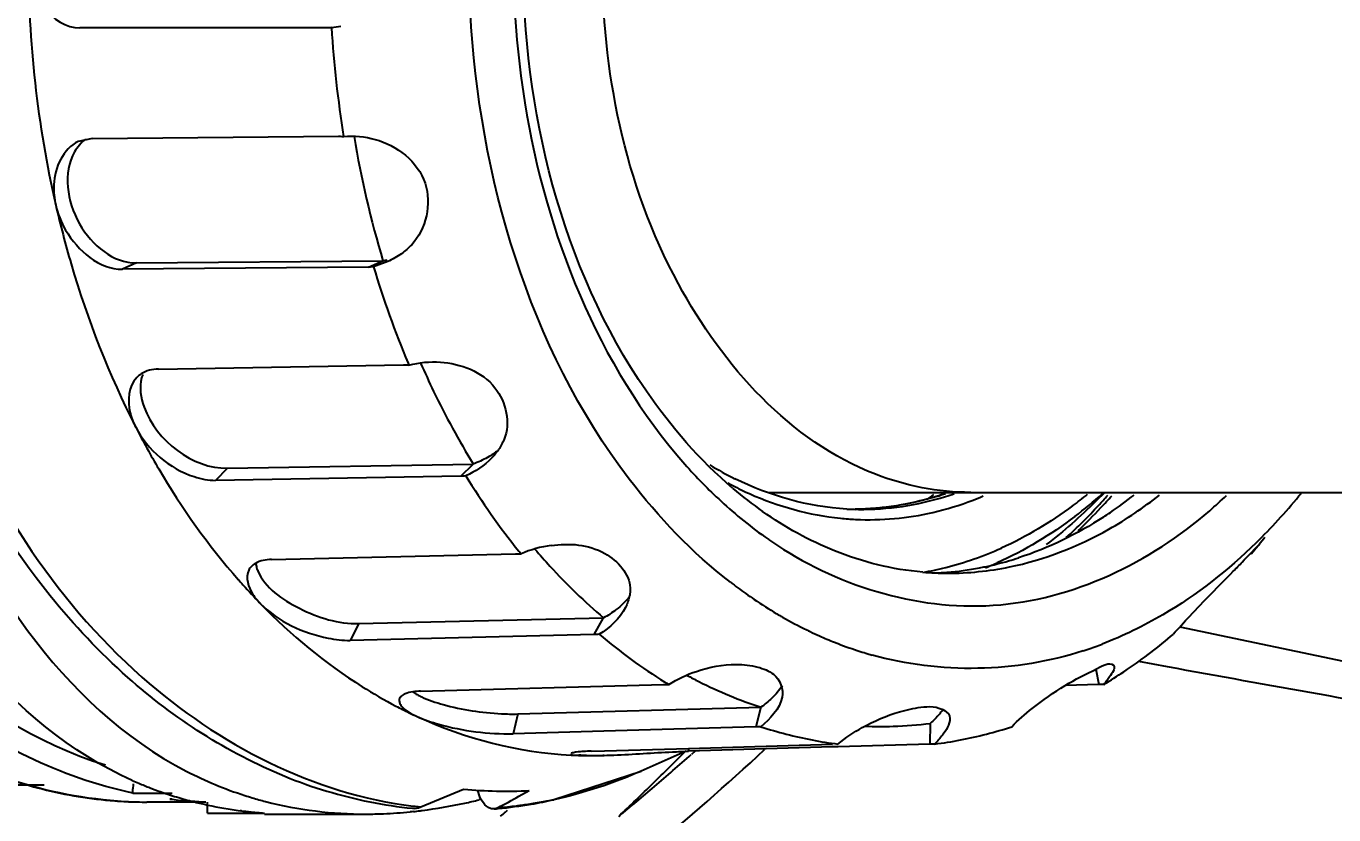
# Model space of a CAD drawing. Header units: millimetres. Extents: x 5828 to 6704, y 123 to 421.
# Drawn here: x 6402.954 to 6406.756, y 234.111 to 236.403 of the extents above; entities that cross this region are included whole.
import ezdxf
from ezdxf import colors
from ezdxf.entities.mleader import LeaderData, LeaderLine
from ezdxf.math import Vec2, Vec3

# ---------------------------------------------------------------- set-up
doc = ezdxf.new("R2010")
doc.units = ezdxf.units.MM
doc.layers.add('外形图', color=7, linetype='Continuous')
doc.layers.add('多重引线', color=7, linetype='Continuous')
doc.styles.get("Standard").update_dxf_attribs({"font": 'msyh.ttc'})

# ---------------------------------------------------------------- blocks, each defined once
blk = doc.blocks.new('_None')

msp = doc.modelspace()

# ---------------------------------------------------------------- linework, layer by layer
at = {"layer": '外形图', "color": 7, "linetype": 'Continuous'}
for p, q in [((6403.8414, 236.3978), (6403.1103, 236.3978)), ((6403.8313, 236.3979), (6403.8262, 236.3978)), ((6403.1463, 236.0766), (6403.1051, 236.0675)), ((6403.1463, 236.0766), (6403.8614, 236.0829)), ((6403.2742, 235.7148), (6403.9907, 235.7211)), ((6403.9488, 235.7025), (6403.9907, 235.7211)), ((6404.0051, 235.7186), (6403.9638, 235.7037)), ((6403.2742, 235.7148), (6403.2337, 235.6962)), ((6403.9488, 235.7025), (6403.2337, 235.6962)), ((6403.9539, 235.7027), (6403.9488, 235.7025)), ((6403.3381, 235.4064), (6404.0512, 235.4185)), ((6403.5388, 235.1182), (6403.5044, 235.0828)), ((6403.5388, 235.1182), (6404.2532, 235.1302)), ((6404.2174, 235.0949), (6404.2532, 235.1302)), ((6404.2174, 235.0949), (6403.5044, 235.0828)), ((6405.1138, 235.0478), (6435.1928, 235.0478)), ((6406.0894, 235.0478), (6406.0636, 235.022)), ((6405.3637, 234.9986), (6405.3734, 234.9984)), ((6406.5281, 234.8833), (6406.5257, 234.8804)), ((6406.5552, 234.9164), (6406.5387, 234.8962)), ((6403.667, 234.8528), (6404.3768, 234.8694)), ((6406.5165, 234.8691), (6406.5126, 234.8693)), ((6406.5257, 234.8804), (6406.5165, 234.8691)), ((6403.9208, 234.6665), (6403.8958, 234.6177)), ((6403.9208, 234.6665), (6404.632, 234.6829)), ((6404.6056, 234.6343), (6404.632, 234.6829)), ((6406.3081, 234.6571), (6407.1769, 234.4751)), ((6404.6056, 234.6343), (6403.8958, 234.6177)), ((6406.1875, 234.5568), (6406.2715, 234.5415)), ((6406.0635, 234.5344), (6406.0726, 234.4896)), ((6406.1519, 234.5311), (6406.1557, 234.5337)), ((6404.1007, 234.4701), (6404.8065, 234.4896)), ((6404.8065, 234.4896), (6404.8223, 234.4896)), ((6406.0726, 234.4896), (6405.9747, 234.4869)), ((6406.0868, 234.4896), (6406.0726, 234.4896)), ((6404.3829, 234.4038), (6404.3697, 234.3465)), ((6404.3829, 234.4038), (6405.0901, 234.4231)), ((6405.0901, 234.4231), (6405.0755, 234.366)), ((6404.6333, 234.3538), (6404.3697, 234.3465)), ((6405.0755, 234.366), (6404.6333, 234.3538)), ((6405.0898, 234.3667), (6405.0755, 234.366)), ((6405.5824, 234.3762), (6405.581, 234.3161)), ((6404.8794, 234.3039), (6405.2981, 234.3161)), ((6405.581, 234.3161), (6405.3141, 234.3083)), ((6405.5951, 234.3165), (6405.581, 234.3161)), ((6404.5968, 234.2956), (6404.6349, 234.2967)), ((6404.5968, 234.2828), (6404.6346, 234.2835)), ((6404.6346, 234.2834), (6404.6306, 234.2833)), ((6404.6349, 234.2967), (6404.8794, 234.3039)), ((6404.8731, 234.2953), (6404.7422, 234.238)), ((6405.2984, 234.3079), (6404.8797, 234.2956)), ((6404.8797, 234.3039), (6404.8797, 234.2956)), ((6404.8986, 234.296), (6404.8877, 234.2862)), ((6405.3141, 234.3083), (6405.2984, 234.3079)), ((6404.4878, 234.1554), (6404.7422, 234.238)), ((6401.8399, 234.1978), (6403.0066, 234.1978)), ((6403.2637, 234.174), (6403.3778, 234.174)), ((6404.1015, 234.1335), (6404.2256, 234.1856)), ((6404.3863, 234.1645), (6404.4165, 234.1811)), ((6403.4758, 234.1478), (6403.3042, 234.1478)), ((6403.3778, 234.1563), (6403.3719, 234.1563)), ((6403.3778, 234.1562), (6403.3719, 234.1563)), ((6403.4809, 234.1157), (6403.4809, 234.1478)), ((6403.5797, 234.1222), (6403.5762, 234.1227)), ((6404.0772, 234.1297), (6404.082, 234.1294)), ((6404.0793, 234.136), (6404.084, 234.1354)), ((6404.0949, 234.1312), (6404.1015, 234.1335)), ((6404.2748, 234.1552), (6404.2701, 234.154)), ((6404.3142, 234.1278), (6404.3112, 234.1277)), ((6404.3522, 234.1232), (6404.3482, 234.1197)), ((6403.4809, 234.1157), (6403.6463, 234.1157)), ((6403.6463, 234.1128), (6403.9426, 234.1128)), ((6404.0751, 234.1197), (6404.0704, 234.1193)), ((6404.0798, 234.1202), (6404.0751, 234.1197))]:
    msp.add_line(p, q, dxfattribs=at)
for points in [[(6403.8414, 236.3989), (6403.8363, 236.3983), (6403.8313, 236.3979)], [(6403.8614, 236.0829), (6403.8665, 236.0829), (6403.8717, 236.0825), (6403.8769, 236.082)], [(6403.9638, 235.7037), (6403.9589, 235.7031), (6403.9539, 235.7027)], [(6404.0512, 235.4185), (6404.0563, 235.4185), (6404.0615, 235.4182), (6404.0668, 235.4178)], [(6404.2321, 235.096), (6404.2273, 235.0954), (6404.2224, 235.095), (6404.2174, 235.0949)], [(6404.3768, 234.8694), (6404.3819, 234.8695), (6404.3872, 234.8694), (6404.3926, 234.8691)], [(6404.6201, 234.6353), (6404.6154, 234.6348), (6404.6106, 234.6345), (6404.6056, 234.6343)], [(6404.082, 234.1294), (6404.0884, 234.1299), (6404.0949, 234.1312)], [(6404.3255, 234.1314), (6404.3206, 234.1292), (6404.3159, 234.128), (6404.3142, 234.1278)]]:
    msp.add_lwpolyline(points, dxfattribs=at)
for centre, radius, start, end in [((6403.8174, 236.6618), 0.264, 275.2105, 281.1636), ((6407.0128, 236.5937), 3.1774, 183.5134, 189.267), ((6406.789, 236.5641), 2.922, 189.5008, 196.7654), ((6403.9392, 235.9988), 0.2825, 280.4946, 283.2007), ((6406.6012, 236.4923), 2.7528, 196.6479, 202.8424), ((6406.4757, 236.442), 2.6176, 202.8924, 203.0338), ((6406.3705, 236.4172), 2.4778, 203.6457, 205.7327), ((6403.33, 235.3286), 0.076, 123.2018, 135.8083), ((6403.3787, 235.3562), 0.0925, 158.5252, 164.4782), ((6406.2213, 236.3432), 2.3113, 205.6871, 211.6525), ((6405.9674, 236.0986), 1.4647, 221.4031, 227.2983), ((6405.4389, 235.9405), 0.9529, 238.519, 243.5397), ((6405.454, 235.9285), 0.9694, 241.6331, 242.6048), ((6405.4422, 235.9054), 0.9435, 242.5947, 245.9023), ((6405.7815, 235.9659), 1.1913, 229.5394, 234.8125), ((6404.876, 235.9845), 1.1843, 306.049, 307.232), ((6405.3469, 235.8408), 0.8432, 286.9429, 289.0211), ((6405.3472, 235.8554), 0.8578, 287.2843, 288.9981), ((6405.3715, 235.8555), 0.8585, 287.2927, 289.0869), ((6405.3795, 235.8758), 0.9111, 291.0451, 293.0321), ((6405.2626, 235.9932), 1.2278, 306.6857, 309.2531), ((6405.2205, 236.0053), 1.2913, 307.2742, 311.9587), ((6404.8504, 236.1396), 1.6635, 317.2263, 318.6066), ((6404.8688, 236.1343), 1.6558, 316.9402, 318.545), ((6405.4354, 235.9736), 1.1908, 304.2806, 308.3788), ((6405.4874, 236.0409), 1.385, 310.9285, 313.6659), ((6405.3664, 236.088), 1.6619, 314.4465, 320.7891), ((6405.287, 236.155), 1.7658, 320.7336, 321.1291), ((6405.3831, 235.7811), 0.7828, 266.8364, 267.5159), ((6405.383, 235.7796), 0.7812, 267.516, 267.9917), ((6405.3829, 235.7782), 0.7799, 267.9916, 268.5856), ((6405.3585, 235.7804), 0.7814, 270.3524, 271.0473), ((6405.393, 235.8391), 0.872, 283.0201, 291.083), ((6404.9109, 236.0824), 1.5803, 312.4605, 317.2551), ((6404.9201, 236.0858), 1.5852, 313.5565, 316.9531), ((6405.4042, 235.784), 0.8156, 264.1692, 267.2475), ((6405.4036, 235.7962), 0.8278, 267.3276, 282.9753), ((6405.4632, 235.9336), 1.1422, 303.0346, 304.2586), ((6404.5216, 234.578), 0.3184, 97.5101, 113.9161), ((6405.8278, 236.0686), 1.8306, 220.3662, 222.434), ((6405.8104, 235.9128), 1.2212, 235.0008, 235.594), ((6405.3866, 235.7786), 0.9791, 284.2499, 294.2645), ((6405.9149, 236.1081), 1.9628, 218.8548, 219.1435), ((6405.552, 235.7456), 0.9333, 281.7654, 286.0535), ((6405.3578, 235.7845), 1.0304, 291.9713, 293.9749), ((6405.5475, 235.7615), 0.9499, 286.0476, 287.8911), ((6405.6327, 235.6596), 0.8468, 265.0971, 267.5291), ((6405.3996, 235.732), 0.9307, 279.9616, 284.1795), ((6405.6324, 235.6527), 0.8398, 267.5293, 269.9985), ((6405.5583, 235.7077), 0.8949, 272.4338, 274.6542), ((6405.5571, 235.7201), 0.9074, 274.6665, 280.6815), ((6405.6316, 235.717), 0.9042, 270.0492, 281.5335), ((6405.5549, 235.7326), 0.92, 280.6729, 281.7567), ((6404.9935, 236.0446), 1.8942, 221.311, 221.9153), ((6404.9559, 236.0104), 1.8434, 221.9076, 224.2148), ((6405.853, 235.8904), 1.394, 232.3439, 233.4385), ((6405.8294, 235.8583), 1.3542, 233.432, 235.9106), ((6405.7984, 235.8124), 1.2988, 235.907, 239.3555), ((6405.7826, 235.7862), 1.2682, 239.3682, 239.7014), ((6405.7792, 235.7805), 1.2616, 239.7013, 240.2302), ((6405.764, 235.7533), 1.2304, 240.2174, 243.927), ((6405.7503, 235.726), 1.1998, 243.9408, 244.489), ((6405.7446, 235.7139), 1.1865, 244.4873, 245.9226), ((6405.7348, 235.692), 1.1625, 245.9199, 248.2379), ((6405.2811, 235.8185), 1.5543, 304.2444, 310.423), ((6405.7282, 235.6755), 1.1447, 248.2426, 248.8064), ((6405.7201, 235.6543), 1.122, 248.7972, 252.2658), ((6405.7128, 235.632), 1.0986, 252.2753, 253.5153), ((6405.7109, 235.6258), 1.0921, 253.5159, 254.1835), ((6405.6839, 235.6418), 1.1089, 288.007, 288.6613), ((6405.6784, 235.6577), 1.1257, 288.6658, 291.0346), ((6426.1183, 343.3079), 110.5623, 259.658916, 260.123668), ((6405.5081, 235.6792), 1.3241, 241.465, 243.1231), ((6405.3402, 235.7335), 1.4507, 301.3424, 304.0228), ((6404.6851, 235.6797), 1.4145, 237.7838, 242.3557), ((6405.5533, 235.7084), 1.4213, 238.5116, 239.0452), ((6405.4768, 235.6148), 1.2525, 243.0657, 252.0376), ((6405.3565, 235.7071), 1.4198, 300.9546, 301.334), ((6404.6587, 235.6303), 1.3585, 242.3752, 244.1836), ((6404.6479, 235.6081), 1.3338, 244.1858, 245.3196), ((6405.4642, 235.51), 1.203, 251.8687, 259.1968), ((6405.4415, 235.4833), 1.1159, 267.5061, 271.6691), ((6405.4412, 235.4891), 1.1216, 271.677, 277.2577), ((6405.4449, 235.51), 1.203, 280.8032, 288.1313), ((6405.4567, 235.4742), 1.1665, 259.2256, 262.9665), ((6405.4523, 235.4742), 1.1665, 277.0335, 280.7744), ((6404.5968, 235.4406), 1.1578, 267.0907, 269.9987), ((6404.5703, 236.474), 2.1915, 271.6837, 272.4013), ((6400.0871, 239.6976), 7.3665, 309.38443, 312.88951), ((6398.7695, 240.3582), 8.6012, 314.30083, 315.17641), ((6400.3658, 239.371), 6.8045, 310.45152, 311.64676), ((6403.3278, 235.4783), 1.3334, 246.8241, 255.2024), ((6403.931, 235.2299), 1.1165, 242.8059, 252.193), ((6403.7201, 235.2383), 1.1249, 245.9854, 247.0374), ((6403.7174, 235.2319), 1.118, 247.0367, 248.8551), ((6404.222, 235.4921), 1.3704, 247.8811, 258.6651), ((6399.2204, 239.896), 7.9555, 313.29991, 314.30162), ((6403.3076, 235.4035), 1.2559, 255.2252, 265.0013), ((6403.7169, 235.2306), 1.1166, 248.8573, 252.089), ((6403.7176, 235.2327), 1.1189, 252.0885, 252.3823), ((6403.7186, 235.236), 1.1223, 252.3837, 255.0121), ((6403.9264, 235.2178), 1.1036, 252.2274, 253.4007), ((6403.9285, 235.2247), 1.1107, 253.4017, 255.4813), ((6404.3494, 235.3928), 1.2135, 264.145, 273.1707), ((6397.0039, 247.6387), 15.364, 298.45966, 298.71781), ((6400.7408, 238.9313), 6.2267, 309.20276, 310.45066), ((6403.3042, 235.377), 1.2292, 265.0489, 269.9979), ((6403.3039, 235.396), 1.2482, 266.13, 270.0487), ((6403.5166, 235.3795), 1.2317, 263.2529, 267.7427), ((6403.7203, 235.2424), 1.1289, 255.0121, 257.0597), ((6403.7215, 235.2474), 1.134, 257.0588, 257.8184), ((6403.7241, 235.2606), 1.1475, 257.8278, 262.5913), ((6403.7262, 235.2754), 1.1625, 262.7578, 263.1725), ((6403.7267, 235.2791), 1.1661, 263.1727, 263.883), ((6404.2077, 235.4282), 1.305, 258.7269, 264.2591), ((6403.9353, 235.4705), 1.358, 276.1078, 276.9438), ((6404.2253, 235.3657), 1.2383, 263.4496, 264.2648), ((6403.934, 235.4815), 1.3691, 276.943, 277.1878), ((6403.926, 235.5378), 1.4258, 277.221, 282.2836), ((6403.9115, 235.6079), 1.4974, 282.2559, 283.8568), ((6404.2054, 235.4153), 1.292, 274.8308, 275.3461), ((6404.2246, 235.3727), 1.2454, 274.6496, 277.1602), ((6404.2043, 235.4255), 1.3022, 275.3518, 279.621), ((6404.2239, 235.3783), 1.251, 277.159, 277.7843), ((6404.2231, 235.3841), 1.2569, 277.7853, 279.6574), ((6404.2023, 235.438), 1.315, 279.6174, 281.1205), ((6404.2212, 235.3952), 1.2681, 279.6581, 281.7383), ((6404.2006, 235.4467), 1.3237, 281.1206, 282.5346), ((6404.2196, 235.4027), 1.2758, 281.7367, 282.1354), ((6403.7277, 235.2891), 1.1762, 263.8852, 266.0344), ((6403.9424, 235.3662), 1.2533, 270.0065, 272.2925), ((6403.9401, 235.4206), 1.3078, 272.3011, 275.7187), ((6400.4926, 238.4571), 5.8034, 311.43608, 311.63468)]:
    msp.add_arc(centre, radius, start, end, dxfattribs=at)
for points, knots in [([(6403.2623, 234.2107), (6402.9015, 234.3715), (6402.4825, 234.9535), (6402.2501, 235.8208), (6402.181, 236.5976), (6402.2501, 237.3745), (6402.4824, 238.2419), (6402.9013, 238.824), (6403.2622, 238.9848)], [0, 0, 0, 0, 0.21837, 0.353802, 0.49998, 0.64616, 0.781607, 1, 1, 1, 1]), ([(6403.2637, 234.174), (6403.0535, 234.2178), (6402.6286, 234.4312), (6402.1556, 235.0013), (6401.8526, 235.7511), (6401.7839, 236.3108), (6401.7839, 236.5978)], [0, 0, 0, 0, 0.211889, 0.450398, 0.716745, 1, 1, 1, 1]), ([(6402.9599, 236.5978), (6402.9599, 236.5483), (6402.9835, 236.4553), (6403.0702, 236.3978), (6403.1103, 236.3978)], [0, 0, 0, 0, 0.552443, 1, 1, 1, 1]), ([(6404.3702, 236.5978), (6404.3702, 236.4582), (6404.4103, 235.9383), (6404.6153, 235.4169), (6404.8688, 235.1299)], [0, 0, 0, 0, 0.267182, 1, 1, 1, 1]), ([(6405.0084, 235.0595), (6404.9125, 235.1412), (6404.5406, 235.5699), (6404.3982, 236.1624), (6404.3982, 236.5978)], [0, 0, 0, 0, 0.224502, 1, 1, 1, 1]), ([(6405.4227, 235.1006), (6405.1751, 235.1966), (6404.7433, 235.6778), (6404.6285, 236.2747), (6404.6285, 236.5978)], [0, 0, 0, 0, 0.451062, 1, 1, 1, 1]), ([(6403.2197, 234.1507), (6402.9936, 234.166), (6402.5199, 234.3379), (6401.983, 234.9074), (6401.6384, 235.6877), (6401.5585, 236.2786), (6401.5572, 236.5825)], [0, 0, 0, 0, 0.212401, 0.449169, 0.715176, 1, 1, 1, 1]), ([(6403.1847, 234.2546), (6402.7818, 234.3809), (6402.0517, 235.1168), (6401.857, 236.0688), (6401.8546, 236.582)], [0, 0, 0, 0, 0.451398, 1, 1, 1, 1]), ([(6405.0013, 234.7868), (6404.8905, 234.8723), (6404.4575, 235.3234), (6404.2703, 235.9675), (6404.2452, 236.4452)], [0, 0, 0, 0, 0.226471, 1, 1, 1, 1]), ([(6403.1052, 236.0675), (6403.0615, 236.0475), (6403.0268, 235.9685), (6403.0355, 235.902), (6403.04, 235.8824)], [0, 0, 0, 0, 0.705688, 1, 1, 1, 1]), ([(6403.9681, 236.0739), (6404.0304, 236.0568), (6404.1517, 235.9652), (6404.1164, 235.8121), (6404.0746, 235.7677)], [0, 0, 0, 0, 0.514404, 1, 1, 1, 1]), ([(6403.0946, 236.0372), (6403.0607, 235.9763), (6403.0809, 235.8173), (6403.2073, 235.7142), (6403.2742, 235.7148)], [0, 0, 0, 0, 0.510267, 1, 1, 1, 1]), ([(6403.04, 235.8824), (6403.0531, 235.8252), (6403.1108, 235.6036), (6403.1947, 235.3885), (6403.2725, 235.2371)], [0, 0, 0, 0, 0.256557, 1, 1, 1, 1]), ([(6403.04, 235.8824), (6403.0458, 235.8572), (6403.0789, 235.7716), (6403.1668, 235.6956), (6403.2337, 235.6962)], [0, 0, 0, 0, 0.279432, 1, 1, 1, 1]), ([(6404.0746, 235.7677), (6404.0701, 235.7629), (6404.0604, 235.7537), (6404.05, 235.7454), (6404.0446, 235.7415)], [0, 0, 0, 0, 0.499439, 1, 1, 1, 1]), ([(6402.5214, 235.6949), (6402.5558, 235.5303), (6402.7056, 234.9774), (6403.0544, 234.425), (6403.4208, 234.2369)], [0, 0, 0, 0, 0.289882, 1, 1, 1, 1]), ([(6403.2493, 234.5101), (6403.1677, 234.5824), (6402.8469, 234.9222), (6402.6424, 235.3607), (6402.5472, 235.7042)], [0, 0, 0, 0, 0.234224, 1, 1, 1, 1]), ([(6404.158, 235.4264), (6404.2163, 235.4223), (6404.334, 235.3807), (6404.3625, 235.249), (6404.3434, 235.202)], [0, 0, 0, 0, 0.534871, 1, 1, 1, 1]), ([(6403.2754, 235.3816), (6403.2512, 235.3566), (6403.2466, 235.2955), (6403.2656, 235.2504), (6403.2725, 235.2371)], [0, 0, 0, 0, 0.698476, 1, 1, 1, 1]), ([(6403.2896, 235.381), (6403.282, 235.3534), (6403.3019, 235.2196), (6403.4388, 235.1165), (6403.5388, 235.1182)], [0, 0, 0, 0, 0.222575, 1, 1, 1, 1]), ([(6402.7136, 235.3595), (6402.8433, 235.043), (6403.1871, 234.4844), (6403.7902, 234.1703), (6404.0793, 234.136)], [0, 0, 0, 0, 0.540154, 1, 1, 1, 1]), ([(6403.2725, 235.2371), (6403.2935, 235.1961), (6403.3794, 235.0399), (6403.4834, 234.8934), (6403.5707, 234.7941)], [0, 0, 0, 0, 0.25824, 1, 1, 1, 1]), ([(6403.2725, 235.2371), (6403.3064, 235.1712), (6403.389, 235.1019), (6403.4834, 235.0825), (6403.5044, 235.0828)], [0, 0, 0, 0, 0.779198, 1, 1, 1, 1]), ([(6404.3434, 235.202), (6404.3412, 235.1967), (6404.3364, 235.1865), (6404.3305, 235.1769), (6404.3273, 235.1722)], [0, 0, 0, 0, 0.49778, 1, 1, 1, 1]), ([(6404.3259, 235.1697), (6404.3211, 235.166), (6404.3112, 235.1589), (6404.3008, 235.1525), (6404.2955, 235.1495)], [0, 0, 0, 0, 0.496944, 1, 1, 1, 1]), ([(6404.3273, 235.1722), (6404.3242, 235.1677), (6404.3177, 235.159), (6404.3105, 235.1509), (6404.3067, 235.147)], [0, 0, 0, 0, 0.497304, 1, 1, 1, 1]), ([(6405.1204, 234.9053), (6405.305, 234.7789), (6405.778, 234.6282), (6406.2218, 234.8446), (6406.3947, 234.9945)], [0, 0, 0, 0, 0.494435, 1, 1, 1, 1]), ([(6404.48, 234.8937), (6404.5322, 234.9005), (6404.6315, 234.8956), (6404.7079, 234.8114), (6404.7097, 234.7701)], [0, 0, 0, 0, 0.559631, 1, 1, 1, 1]), ([(6406.4633, 234.8185), (6406.4721, 234.8275), (6406.4964, 234.8522), (6406.5202, 234.8775), (6406.5356, 234.8934)], [0, 0, 0, 0, 0.361216, 1, 1, 1, 1]), ([(6406.5385, 234.8963), (6406.5392, 234.895), (6406.5322, 234.8909), (6406.5307, 234.8864), (6406.5281, 234.8833)], [0, 0, 0, 0, 0.26314, 1, 1, 1, 1]), ([(6406.5356, 234.8934), (6406.5363, 234.8942), (6406.537, 234.8944), (6406.5384, 234.8966), (6406.5385, 234.8963)], [0, 0, 0, 0, 0.759459, 1, 1, 1, 1]), ([(6403.6211, 234.8436), (6403.6214, 234.8397), (6403.6228, 234.8317), (6403.6255, 234.824), (6403.6271, 234.8201)], [0, 0, 0, 0, 0.479023, 1, 1, 1, 1]), ([(6403.601, 234.8218), (6403.5901, 234.8006), (6403.6043, 234.7587), (6403.6267, 234.7331), (6403.6346, 234.7249)], [0, 0, 0, 0, 0.677599, 1, 1, 1, 1]), ([(6403.6201, 234.8414), (6403.616, 234.839), (6403.6085, 234.8333), (6403.603, 234.8258), (6403.601, 234.8218)], [0, 0, 0, 0, 0.515272, 1, 1, 1, 1]), ([(6403.6271, 234.8201), (6403.648, 234.7699), (6403.7513, 234.6999), (6403.8614, 234.6651), (6403.9208, 234.6665)], [0, 0, 0, 0, 0.477687, 1, 1, 1, 1]), ([(6404.7097, 234.7701), (6404.7099, 234.7656), (6404.7097, 234.7567), (6404.7083, 234.7479), (6404.7073, 234.7436)], [0, 0, 0, 0, 0.498104, 1, 1, 1, 1]), ([(6404.7073, 234.7436), (6404.7062, 234.7384), (6404.7032, 234.7282), (6404.6988, 234.7184), (6404.6964, 234.7135)], [0, 0, 0, 0, 0.49365, 1, 1, 1, 1]), ([(6403.6346, 234.7249), (6403.6861, 234.6721), (6403.7798, 234.6297), (6403.8743, 234.6172), (6403.8958, 234.6177)], [0, 0, 0, 0, 0.774603, 1, 1, 1, 1]), ([(6405.9745, 234.4867), (6406.0045, 234.5052), (6406.0441, 234.5226), (6406.1022, 234.5553), (6406.1148, 234.5455)], [0, 0, 0, 0, 0.687873, 1, 1, 1, 1]), ([(6406.1171, 234.5418), (6406.1181, 234.5377), (6406.1138, 234.5262), (6406.1079, 234.517), (6406.1038, 234.5113)], [0, 0, 0, 0, 0.374594, 1, 1, 1, 1]), ([(6406.1148, 234.5455), (6406.1154, 234.5451), (6406.1164, 234.5439), (6406.117, 234.5425), (6406.1171, 234.5418)], [0, 0, 0, 0, 0.494073, 1, 1, 1, 1]), ([(6406.1038, 234.5113), (6406.1013, 234.5078), (6406.0958, 234.5004), (6406.0899, 234.4933), (6406.0868, 234.4896)], [0, 0, 0, 0, 0.469635, 1, 1, 1, 1]), ([(6404.0559, 234.4626), (6404.0517, 234.4608), (6404.0444, 234.457), (6404.0395, 234.4499), (6404.0387, 234.4464)], [0, 0, 0, 0, 0.566152, 1, 1, 1, 1]), ([(6404.0788, 234.4668), (6404.0826, 234.4644), (6404.0907, 234.4596), (6404.0992, 234.4555), (6404.1037, 234.4534)], [0, 0, 0, 0, 0.473503, 1, 1, 1, 1]), ([(6404.0387, 234.4464), (6404.0384, 234.4449), (6404.0382, 234.4416), (6404.0389, 234.4384), (6404.0395, 234.4368)], [0, 0, 0, 0, 0.481487, 1, 1, 1, 1]), ([(6404.0395, 234.4368), (6404.0407, 234.4332), (6404.0532, 234.4143), (6404.0743, 234.4038), (6404.091, 234.3961)], [0, 0, 0, 0, 0.172366, 1, 1, 1, 1]), ([(6404.1661, 234.4312), (6404.2212, 234.416), (6404.2941, 234.4053), (6404.367, 234.4033), (6404.3829, 234.4038)], [0, 0, 0, 0, 0.783277, 1, 1, 1, 1]), ([(6405.1218, 234.4497), (6405.1169, 234.445), (6405.1066, 234.4358), (6405.0957, 234.4273), (6405.0901, 234.4231)], [0, 0, 0, 0, 0.488863, 1, 1, 1, 1]), ([(6405.5549, 234.4232), (6405.5669, 234.4246), (6405.5958, 234.4287), (6405.6396, 234.4106), (6405.6395, 234.391)], [0, 0, 0, 0, 0.38027, 1, 1, 1, 1]), ([(6404.091, 234.3961), (6404.1111, 234.3869), (6404.2014, 234.3573), (6404.2971, 234.3445), (6404.3697, 234.3465)], [0, 0, 0, 0, 0.233739, 1, 1, 1, 1]), ([(6405.6082, 234.4026), (6405.6043, 234.3981), (6405.5959, 234.3891), (6405.5871, 234.3806), (6405.5824, 234.3762)], [0, 0, 0, 0, 0.482625, 1, 1, 1, 1]), ([(6405.6208, 234.4185), (6405.6189, 234.4158), (6405.6148, 234.4104), (6405.6105, 234.4052), (6405.6082, 234.4026)], [0, 0, 0, 0, 0.486258, 1, 1, 1, 1]), ([(6407.1545, 234.3829), (6406.9616, 234.025), (6406.4984, 233.3335), (6405.5525, 232.4813), (6404.3516, 231.8257), (6402.3812, 231.1764), (6399.7706, 230.8644), (6396.7607, 230.8194), (6393.906, 230.9489), (6390.0294, 231.3329), (6387.0541, 231.8811), (6385.1468, 232.5601)], [0, 0, 0, 0, 0.052325, 0.106096, 0.162187, 0.227193, 0.372013, 0.498144, 0.614706, 0.739422, 1, 1, 1, 1]), ([(6405.6175, 234.3421), (6405.6142, 234.3377), (6405.607, 234.329), (6405.5993, 234.3207), (6405.5951, 234.3165)], [0, 0, 0, 0, 0.480545, 1, 1, 1, 1]), ([(6404.5532, 234.2927), (6404.5494, 234.2922), (6404.5455, 234.2913), (6404.5382, 234.2898), (6404.5382, 234.2883)], [0, 0, 0, 0, 0.72121, 1, 1, 1, 1]), ([(6404.5382, 234.2883), (6404.5382, 234.2831), (6404.5692, 234.2865), (6404.5823, 234.2828), (6404.5968, 234.2828)], [0, 0, 0, 0, 0.265769, 1, 1, 1, 1]), ([(6404.6621, 234.2844), (6404.719, 234.2868), (6404.7914, 234.292), (6404.864, 234.2951), (6404.8797, 234.2956)], [0, 0, 0, 0, 0.783779, 1, 1, 1, 1]), ([(6403.2637, 234.174), (6403.2637, 234.1755), (6403.2638, 234.1843), (6403.2652, 234.1931), (6403.2661, 234.2004)], [0, 0, 0, 0, 0.165308, 1, 1, 1, 1]), ([(6404.3112, 234.1277), (6404.308, 234.1278), (6404.3012, 234.1295), (6404.2953, 234.1332), (6404.2925, 234.1355)], [0, 0, 0, 0, 0.472786, 1, 1, 1, 1])]:
    msp.add_open_spline(points, degree=3, knots=knots, dxfattribs=at)
for points in [[(6402.9599, 236.5978), (6402.9599, 236.3579), (6402.9863, 236.1163), (6403.04, 235.8824)], [(6403.1261, 236.0743), (6403.1132, 236.0644), (6403.1025, 236.0514), (6403.0946, 236.0372)], [(6403.8769, 236.082), (6403.9073, 236.0846), (6403.9387, 236.082), (6403.9681, 236.0739)], [(6404.0446, 235.7415), (6404.0322, 235.7326), (6404.0189, 235.7249), (6404.0051, 235.7186)], [(6404.0668, 235.4178), (6404.0963, 235.4255), (6404.1275, 235.4286), (6404.158, 235.4264)], [(6403.3381, 235.4064), (6403.3208, 235.4061), (6403.3028, 235.4016), (6403.2883, 235.3922)], [(6404.3067, 235.147), (6404.2857, 235.1254), (6404.2596, 235.1084), (6404.2321, 235.096)], [(6404.2955, 235.1495), (6404.282, 235.1419), (6404.2678, 235.1355), (6404.2532, 235.1302)], [(6404.2321, 235.096), (6404.2789, 235.0198), (6404.3303, 234.9463), (6404.3863, 234.8767)], [(6405.3399, 234.9995), (6405.2276, 235.0057), (6405.115, 235.0374), (6405.0143, 235.0874)], [(6405.6999, 235.0478), (6405.6058, 235.0478), (6405.5104, 235.0667), (6405.4227, 235.1006)], [(6405.057, 235.0441), (6405.1403, 235.0069), (6405.2305, 234.9818), (6405.3213, 234.9726)], [(6405.6021, 235.0363), (6405.5252, 235.0124), (6405.4439, 234.9994), (6405.3633, 234.9989)], [(6405.5926, 235.0342), (6405.5216, 235.0126), (6405.447, 235.0004), (6405.3728, 234.9991)], [(6405.3734, 234.9984), (6405.4587, 234.9973), (6405.5452, 235.0104), (6405.6267, 235.0358)], [(6406.1019, 234.9409), (6406.1532, 234.97), (6406.2023, 235.0034), (6406.2486, 235.04)], [(6404.9741, 235.0222), (6405.0169, 234.9827), (6405.0623, 234.9459), (6405.11, 234.9125)], [(6405.9961, 235.0086), (6405.9317, 234.9607), (6405.8621, 234.9189), (6405.7889, 234.886)], [(6406.0636, 235.022), (6406.0185, 234.9769), (6405.9704, 234.9346), (6405.9196, 234.8961)], [(6405.3041, 234.8777), (6405.2304, 234.9074), (6405.16, 234.9465), (6405.095, 234.9923)], [(6406.0026, 234.9777), (6405.9327, 234.9246), (6405.8567, 234.8786), (6405.7765, 234.843)], [(6406.0858, 234.9761), (6406.0094, 234.9264), (6405.9261, 234.8856), (6405.8393, 234.8576)], [(6405.8124, 234.8311), (6405.9135, 234.8517), (6406.0121, 234.89), (6406.1019, 234.9409)], [(6406.5302, 234.9016), (6406.4485, 234.8217), (6406.3573, 234.75), (6406.2587, 234.6922)], [(6403.667, 234.8528), (6403.6509, 234.8525), (6403.6339, 234.8496), (6403.6201, 234.8414)], [(6405.5603, 234.8159), (6405.4728, 234.8234), (6405.3856, 234.8449), (6405.3041, 234.8777)], [(6404.4767, 234.8334), (6404.5254, 234.7802), (6404.5775, 234.7297), (6404.6326, 234.6832)], [(6406.3366, 234.6882), (6406.378, 234.7324), (6406.4209, 234.7753), (6406.4633, 234.8185)], [(6404.7082, 234.7443), (6404.697, 234.7303), (6404.6837, 234.7179), (6404.6694, 234.7071)], [(6403.6346, 234.7249), (6403.7236, 234.6335), (6403.8231, 234.5509), (6403.931, 234.483)], [(6404.6964, 234.7135), (6404.6797, 234.6811), (6404.6508, 234.6549), (6404.6201, 234.6353)], [(6404.6694, 234.7071), (6404.6576, 234.6981), (6404.645, 234.6901), (6404.632, 234.6829)], [(6406.2587, 234.6922), (6406.2024, 234.6592), (6406.1434, 234.6304), (6406.0825, 234.607)], [(6406.2889, 234.6353), (6406.3043, 234.6533), (6406.3203, 234.6709), (6406.3366, 234.6882)], [(6404.6201, 234.6353), (6404.68, 234.5843), (6404.7439, 234.5375), (6404.811, 234.4964)], [(6406.0267, 234.5872), (6405.8322, 234.524), (6405.61, 234.5193), (6405.4133, 234.575)], [(6404.9027, 234.5277), (6404.9398, 234.5402), (6404.9793, 234.5475), (6405.0184, 234.5476)], [(6405.0184, 234.5476), (6405.0394, 234.5476), (6405.0606, 234.5455), (6405.0809, 234.5401)], [(6405.0809, 234.5401), (6405.0971, 234.5358), (6405.1132, 234.5292), (6405.1265, 234.5191)], [(6403.706, 234.2225), (6403.5393, 234.2901), (6403.384, 234.3909), (6403.2493, 234.5101)], [(6404.8223, 234.4896), (6404.8474, 234.5055), (6404.8746, 234.5182), (6404.9027, 234.5277)], [(6405.1265, 234.5191), (6405.1455, 234.5047), (6405.1572, 234.4754), (6405.1518, 234.4522)], [(6404.1007, 234.4701), (6404.0856, 234.4697), (6404.0699, 234.4683), (6404.0559, 234.4626)], [(6405.1518, 234.4854), (6405.1433, 234.4723), (6405.133, 234.4605), (6405.1218, 234.4497)], [(6405.8788, 234.4197), (6405.9092, 234.4439), (6405.9414, 234.4663), (6405.9745, 234.4867)], [(6404.1037, 234.4534), (6404.1238, 234.4441), (6404.1449, 234.4371), (6404.1661, 234.4312)], [(6405.1518, 234.4522), (6405.1439, 234.4179), (6405.1168, 234.3892), (6405.0898, 234.3667)], [(6404.091, 234.3961), (6404.2306, 234.332), (6404.3847, 234.2921), (6404.5381, 234.2843)], [(6405.3847, 234.3644), (6405.4189, 234.3834), (6405.4554, 234.399), (6405.4931, 234.4101)], [(6405.4931, 234.4101), (6405.5133, 234.416), (6405.534, 234.4207), (6405.5549, 234.4232)], [(6405.6395, 234.391), (6405.6395, 234.3731), (6405.6283, 234.3563), (6405.6175, 234.3421)], [(6405.8193, 234.3667), (6405.8379, 234.3856), (6405.858, 234.4031), (6405.8788, 234.4197)], [(6405.3139, 234.3165), (6405.3358, 234.3346), (6405.3598, 234.3505), (6405.3847, 234.3644)], [(6404.5968, 234.2956), (6404.5823, 234.2952), (6404.5676, 234.2946), (6404.5532, 234.2927)], [(6404.7422, 234.238), (6404.6605, 234.2022), (6404.575, 234.1738), (6404.4879, 234.1545)], [(6404.2925, 234.1355), (6404.2787, 234.1467), (6404.2712, 234.1648), (6404.2667, 234.182)], [(6403.65, 234.1495), (6403.7452, 234.1248), (6403.8443, 234.1128), (6403.9426, 234.1128)]]:
    msp.add_open_spline(points, degree=3, dxfattribs=at)

# ---------------------------------------------------------------- leaders
at = {"layer": '多重引线'}
ml = msp.add_multileader_mtext('Standard', dxfattribs=at)
ml.set_content('Network port')
ml.set_leader_properties()
ml.set_arrow_properties(name='NONE')
ml.build(insert=Vec2(0, 0))
ml.multileader.update_dxf_attribs({"text_left_attachment_type": 6, "text_right_attachment_type": 6, "dogleg_length": 0.072, "arrow_head_size": 0.4})
ctx = ml.context
ctx.base_point, ctx.char_height, ctx.arrow_head_size, ctx.landing_gap_size, ctx.plane_origin = Vec3(6404.3309, 224.1218), 1.5, 0.4, 0.4, Vec3(6395.9803, 236.5135)
ctx.left_attachment, ctx.right_attachment = 6, 6
notes = []
notes.append((ctx, [(0, (1, 1, 0), (6404.2589, 224.1218), (1, 0), 0.072, [(0, [(6395.9803, 236.5135)], 0, [])])]))
ctx.mtext.insert, ctx.mtext.flow_direction = Vec3(6404.7309, 226.1999), 5
for ctx, leaders in notes:
    for number, flags, end, landing, length, lines in leaders:
        leader = LeaderData()
        leader.index, (leader.has_last_leader_line, leader.has_dogleg_vector, leader.attachment_direction) = number, flags
        leader.last_leader_point, leader.dogleg_vector, leader.dogleg_length = Vec3(end), Vec3(landing), length
        for number, points, colour, breaks in lines:
            line = LeaderLine()
            line.index, line.vertices, line.color, line.breaks = number, Vec3.list(points), colors.encode_raw_color(colour), breaks
            leader.lines.append(line)
        ctx.leaders.append(leader)

doc.saveas('drawing.dxf')
